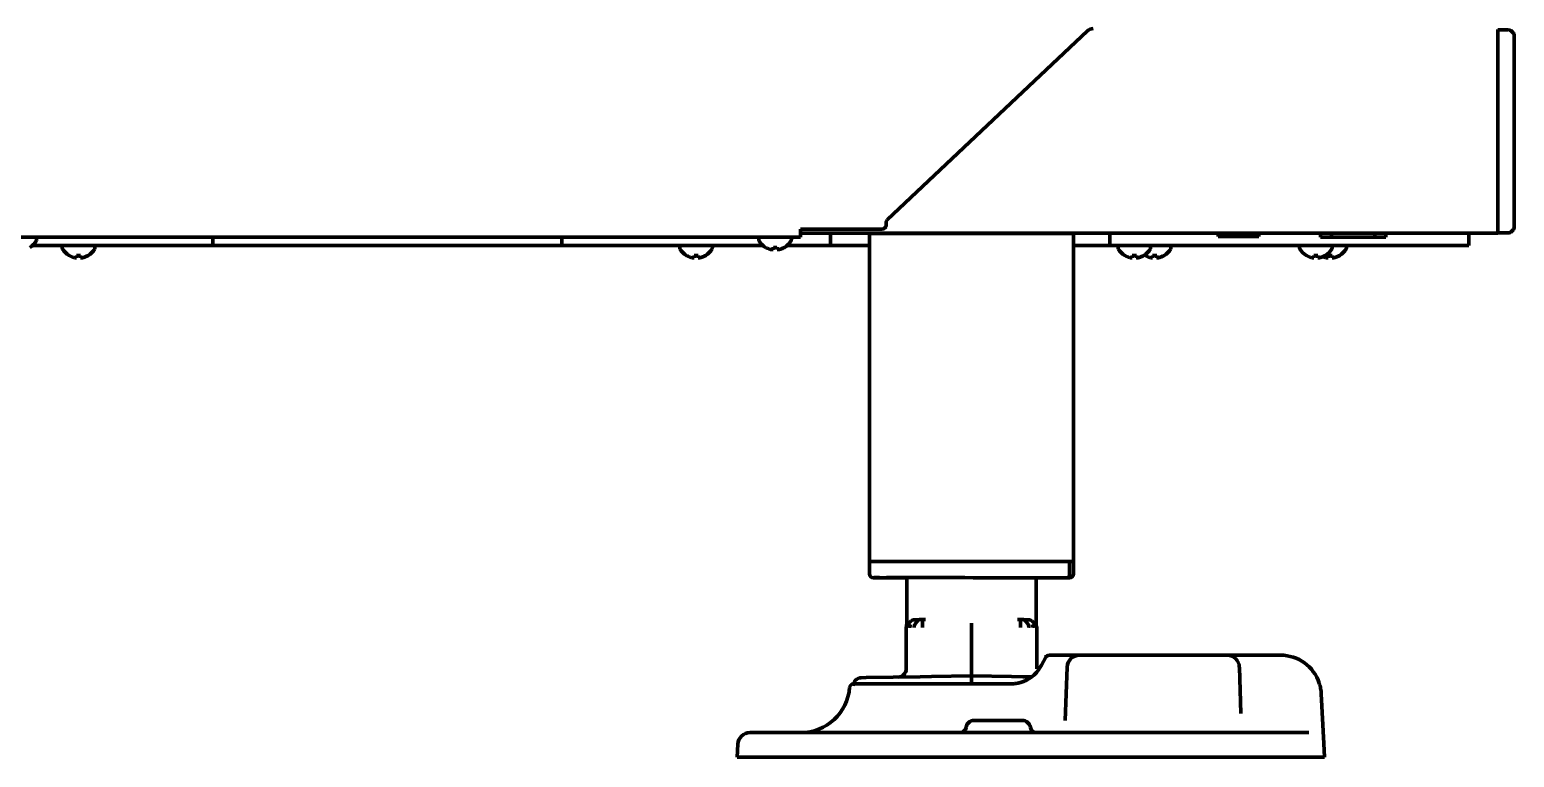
# Model space of a CAD drawing. Header units: inches. Extents: x -2405 to 7588, y 441 to 5654.
# Drawn here: x 4789.9 to 5153.8, y 2256.6 to 2435.1 of the extents above; entities that cross this region are included whole.
import ezdxf

# ---------------------------------------------------------------- set-up
doc = ezdxf.new("R2010")
doc.units = ezdxf.units.IN

msp = doc.modelspace()

# ---------------------------------------------------------------- linework, layer by layer
at = {"linetype": 'Continuous', "lineweight": 70}
for p, q in [((5000.12, 2388.42), (5049.23, 2434.78)), ((5149.81, 2435.13), (5149.81, 2433.33)), ((5152.39, 2435), (5149.81, 2435)), ((5153.51, 2434.3), (5153.1, 2434.71)), ((5149.81, 2433.33), (5149.81, 2386.93)), ((5153.81, 2433.59), (5153.81, 2433.4)), ((5153.81, 2386.85), (5153.81, 2433.4)), ((4999.81, 2387.13), (4999.81, 2387.7)), ((4399.61, 2384.13), (4978.81, 2384.13)), ((4791.61, 2383.53), (4791.61, 2383.73)), ((4834.82, 2384.13), (4834.82, 2382.13)), ((4920.32, 2384.13), (4920.32, 2382.13)), ((4968.61, 2383.73), (4968.61, 2383.53)), ((4976.61, 2383.53), (4976.61, 2383.73)), ((4978.79, 2385.13), (5149.81, 2385.13)), ((4978.81, 2386.13), (4998.81, 2386.13)), ((4978.81, 2386.13), (4978.81, 2384.13)), ((4986.16, 2385.13), (4986.16, 2382.13)), ((4995.76, 2385.03), (4995.76, 2385.13)), ((4997.56, 2385.03), (4995.76, 2385.03)), ((4995.76, 2385.03), (4995.76, 2304.58)), ((4996.96, 2385.03), (4996.96, 2385.13)), ((5043.96, 2385.03), (4997.56, 2385.03)), ((5045.76, 2385.03), (5043.96, 2385.03)), ((5044.56, 2385.03), (5044.56, 2385.13)), ((5045.76, 2385.03), (5045.76, 2385.13)), ((5045.76, 2304.58), (5045.76, 2385.03)), ((5054.66, 2385.13), (5054.66, 2382.13)), ((5081.21, 2385.13), (5081.21, 2384.33)), ((5082.89, 2384.33), (5081.21, 2384.33)), ((5082.89, 2384.33), (5082.89, 2385.13)), ((5089.52, 2384.33), (5082.89, 2384.33)), ((5089.52, 2385.13), (5089.52, 2384.33)), ((5091.21, 2384.33), (5089.52, 2384.33)), ((5091.21, 2384.33), (5091.21, 2385.13)), ((5106.31, 2385.13), (5106.31, 2384.13)), ((5109.02, 2384.13), (5106.31, 2384.13)), ((5109.02, 2385.13), (5109.02, 2384.13)), ((5109.02, 2384.13), (5119.6, 2384.13)), ((5119.6, 2384.13), (5119.6, 2385.13)), ((5119.6, 2384.13), (5122.31, 2384.13)), ((5122.31, 2384.13), (5122.31, 2385.13)), ((5142.66, 2385.13), (5142.66, 2382.13)), ((5149.81, 2386.93), (5149.81, 2385.13)), ((5149.81, 2385.25), (5152.39, 2385.25)), ((5153.1, 2385.55), (5153.51, 2385.96)), ((5153.81, 2386.85), (5153.81, 2386.67)), ((4831.82, 2382.13), (4790.56, 2382.13)), ((4797.9, 2381.73), (4797.9, 2381.53)), ((4805.9, 2381.53), (4805.9, 2381.73)), ((4834.82, 2382.13), (4831.82, 2382.13)), ((4842.82, 2382.13), (4834.82, 2382.13)), ((4912.32, 2382.13), (4842.82, 2382.13)), ((4920.32, 2382.13), (4912.32, 2382.13)), ((4923.32, 2382.13), (4920.32, 2382.13)), ((4969.65, 2382.13), (4923.32, 2382.13)), ((4949.25, 2381.73), (4949.25, 2381.53)), ((4957.25, 2381.53), (4957.25, 2381.73)), ((4970.31, 2381.65), (4970.31, 2381.68)), ((4974.91, 2381.68), (4974.91, 2381.65)), ((4983.16, 2382.13), (4975.56, 2382.13)), ((4986.16, 2382.13), (4983.16, 2382.13)), ((4994.16, 2382.13), (4986.16, 2382.13)), ((4995.76, 2382.13), (4994.16, 2382.13)), ((5046.66, 2382.13), (5045.76, 2382.13)), ((5054.66, 2382.13), (5046.66, 2382.13)), ((5062.66, 2382.13), (5054.66, 2382.13)), ((5056.67, 2381.73), (5056.67, 2381.53)), ((5139.66, 2382.13), (5062.66, 2382.13)), ((5064.67, 2381.53), (5064.67, 2381.73)), ((5069.65, 2381.53), (5069.65, 2381.73)), ((5101.16, 2381.73), (5101.16, 2381.53)), ((5109.16, 2381.53), (5109.16, 2381.73)), ((5112.65, 2381.53), (5112.65, 2381.73)), ((5142.66, 2382.13), (5139.66, 2382.13)), ((4799.6, 2379.65), (4799.6, 2379.68)), ((4804.2, 2379.68), (4804.2, 2379.65)), ((4950.95, 2379.65), (4950.95, 2379.68)), ((4955.55, 2379.68), (4955.55, 2379.65)), ((5058.37, 2379.65), (5058.37, 2379.68)), ((5062.97, 2379.68), (5062.97, 2379.65)), ((5063.35, 2379.65), (5063.35, 2379.68)), ((5067.95, 2379.68), (5067.95, 2379.65)), ((5102.86, 2379.65), (5102.86, 2379.68)), ((5107.46, 2379.68), (5107.46, 2379.65)), ((5110.95, 2379.68), (5110.95, 2379.65)), ((4995.76, 2301.72), (4995.76, 2304.58)), ((4997.56, 2304.58), (4995.76, 2304.58)), ((5043.96, 2304.58), (4997.56, 2304.58)), ((5045.76, 2304.58), (5043.96, 2304.58)), ((5044.8, 2304.58), (5044.8, 2301.58)), ((5044.8, 2304.58), (5044.8, 2301.58)), ((5045.76, 2301.58), (5045.76, 2304.58)), ((4995.76, 2301.72), (4995.76, 2301.58)), ((4997.19, 2300.58), (4997.42, 2300.58)), ((4997.19, 2300.58), (4997.42, 2300.58)), ((4997.42, 2300.58), (5004.88, 2300.58)), ((4997.42, 2300.58), (5004.88, 2300.58)), ((5004.88, 2300.67), (5004.88, 2288.88)), ((5035.61, 2300.58), (5044.09, 2300.58)), ((5035.61, 2300.58), (5044.09, 2300.58)), ((5036.63, 2288.88), (5036.63, 2300.58)), ((5044.09, 2300.58), (5044.32, 2300.58)), ((5044.09, 2300.58), (5044.32, 2300.58)), ((5005.97, 2290.03), (5005.04, 2289.09)), ((5006.67, 2290.33), (5006.98, 2290.34)), ((5007.52, 2290.06), (5006.87, 2289.12)), ((5006.98, 2290.34), (5008.01, 2290.36)), ((5008.74, 2290.37), (5009.51, 2290.38)), ((5008.74, 2290.08), (5008.74, 2289.13)), ((5032.01, 2290.38), (5032.77, 2290.37)), ((5032.78, 2290.08), (5032.78, 2289.13)), ((5033.5, 2290.36), (5034.54, 2290.34)), ((5033.99, 2290.06), (5034.64, 2289.12)), ((5034.54, 2290.34), (5034.85, 2290.33)), ((5034.65, 2289.12), (5034.64, 2289.12)), ((5035.54, 2290.03), (5036.47, 2289.09)), ((5004.76, 2278.26), (5004.76, 2288.39)), ((5004.81, 2288.71), (5004.81, 2288.72)), ((5020.76, 2278.58), (5020.76, 2288.64)), ((5036.76, 2288.39), (5036.76, 2278.26)), ((5039.81, 2281.63), (5041.21, 2281.63)), ((5041.21, 2281.63), (5047.2, 2281.63)), ((5047.2, 2281.63), (5052.7, 2281.63)), ((5052.7, 2281.63), (5077.91, 2281.63)), ((5077.91, 2281.63), (5083.41, 2281.63)), ((5083.41, 2281.63), (5091.63, 2281.63)), ((5091.63, 2281.63), (5096.51, 2281.63)), ((5037.88, 2279.22), (5037.6, 2278.72)), ((5038.94, 2281.12), (5037.88, 2279.22)), ((5043.75, 2265.62), (5044.21, 2278.73)), ((5086.41, 2278.73), (5086.81, 2267.36)), ((5027.31, 2274.63), (4991.89, 2274.63)), ((4993.74, 2276.11), (4994.91, 2276.13)), ((4994.91, 2276.13), (5008.2, 2276.36)), ((5008.2, 2276.36), (5010.96, 2276.41)), ((5010.96, 2276.41), (5020.65, 2276.58)), ((5020.65, 2276.58), (5020.76, 2276.58)), ((5020.76, 2276.58), (5020.86, 2276.58)), ((5020.86, 2276.58), (5030.55, 2276.41)), ((5030.62, 2274.63), (5027.31, 2274.63)), ((5030.55, 2276.41), (5033.31, 2276.36)), ((5033.31, 2276.36), (5035.54, 2276.32)), ((4990.77, 2272.83), (4990.77, 2273.08)), ((4990.77, 2272.72), (4990.77, 2272.83)), ((5106.49, 2272.15), (5107.13, 2260.01)), ((5033.21, 2265.63), (5021.4, 2265.63)), ((4963.47, 2259.78), (4963.31, 2256.63)), ((5027.31, 2262.63), (4966.47, 2262.63)), ((5099.15, 2262.63), (5027.31, 2262.63)), ((5103.48, 2262.63), (5099.15, 2262.63)), ((5107.13, 2260.01), (5107.31, 2256.63)), ((5027.31, 2256.63), (4963.31, 2256.63)), ((5004.46, 2256.58), (4990.26, 2256.58)), ((5008.12, 2256.58), (5005.72, 2256.58)), ((5027.26, 2256.58), (5010.21, 2256.58)), ((5027.31, 2256.63), (5099.32, 2256.63)), ((5051.26, 2256.58), (5029.34, 2256.58)), ((5107.31, 2256.63), (5099.32, 2256.63))]:
    msp.add_line(p, q, dxfattribs=at)
for centre, radius, start, end in [((5050.6, 2433.33), 2, 90, 133.35), ((5152.39, 2434), 1, 45, 90), ((5152.81, 2433.59), 1, 0, 45), ((5000.81, 2387.7), 1, 133.35, 180), ((4791.21, 2383.73), 0.4, 0, 90), ((4791.21, 2383.53), 0.4, 329.6988, 0), ((4969.01, 2383.73), 0.4, 90, 180), ((4969.01, 2383.53), 0.4, 180, 210.3012), ((4976.21, 2383.73), 0.4, 0, 90), ((4976.21, 2383.53), 0.4, 329.6988, 0), ((4998.81, 2387.13), 1, 270, 0), ((5152.39, 2386.25), 1, 270, 315), ((5152.81, 2386.67), 1, 315, 0), ((4787.41, 2385.75), 4.8, 301.5837, 329.6988), ((4798.3, 2381.73), 0.4, 90, 180), ((4798.3, 2381.53), 0.4, 180, 210.3012), ((4802.1, 2383.75), 4.8, 210.3012, 238.4186), ((4801.71, 2383.75), 4.8, 301.5837, 329.6988), ((4805.5, 2381.73), 0.4, 0, 90), ((4805.5, 2381.53), 0.4, 329.6988, 0), ((4949.65, 2381.73), 0.4, 90, 180), ((4949.65, 2381.53), 0.4, 180, 210.3012), ((4953.45, 2383.75), 4.8, 210.3012, 238.4186), ((4953.05, 2383.75), 4.8, 301.5837, 329.6988), ((4956.85, 2381.73), 0.4, 0, 90), ((4956.85, 2381.53), 0.4, 329.6988, 0), ((4972.81, 2385.75), 4.8, 210.3012, 238.4186), ((4972.61, 2385.43), 3.78, 262.3959, 269.9965), ((4972.61, 2385.43), 3.78, 270.0035, 277.6041), ((4972.41, 2385.75), 4.8, 301.5837, 329.6988), ((5057.07, 2381.73), 0.4, 90, 180), ((5057.07, 2381.53), 0.4, 180, 210.3012), ((5060.87, 2383.75), 4.8, 210.3012, 238.4186), ((5060.47, 2383.75), 4.8, 301.5837, 329.6988), ((5064.27, 2381.73), 0.4, 0, 90), ((5064.27, 2381.53), 0.4, 329.6988, 0), ((5065.45, 2383.75), 4.8, 301.5837, 329.6988), ((5069.25, 2381.73), 0.4, 0, 90), ((5069.25, 2381.53), 0.4, 329.6988, 0), ((5101.56, 2381.73), 0.4, 90, 180), ((5101.56, 2381.53), 0.4, 180, 210.3012), ((5105.36, 2383.75), 4.8, 210.3012, 238.4186), ((5104.97, 2383.75), 4.8, 301.5837, 329.6988), ((5108.76, 2381.73), 0.4, 0, 90), ((5108.76, 2381.53), 0.4, 329.6988, 0), ((5108.45, 2383.75), 4.8, 301.5837, 329.6988), ((5112.25, 2381.73), 0.4, 0, 90), ((5112.25, 2381.53), 0.4, 329.6988, 0), ((4801.91, 2383.43), 3.78, 262.3959, 269.9965), ((4801.9, 2383.43), 3.78, 270.0035, 277.6041), ((4953.25, 2383.43), 3.78, 262.3959, 269.9965), ((4953.25, 2383.43), 3.78, 270.0035, 277.6041), ((5060.67, 2383.43), 3.78, 262.3959, 269.9965), ((5060.67, 2383.43), 3.78, 270.0035, 277.6041), ((5065.85, 2383.75), 4.8, 235.9285, 238.4186), ((5065.65, 2383.43), 3.78, 262.3959, 269.9965), ((5065.65, 2383.43), 3.78, 270.0035, 277.6041), ((5105.17, 2383.43), 3.78, 262.3959, 269.9965), ((5105.16, 2383.43), 3.78, 270.0035, 277.6041), ((5108.65, 2383.43), 3.78, 262.3959, 269.9965), ((5108.65, 2383.43), 3.78, 270.0035, 277.6041), ((5005.76, 2288.39), 1, 135.5, 180), ((5002.88, 2289.25), 2, 344.3099, 0.04), ((5006.68, 2289.33), 1, 91, 135.5), ((5035.76, 2288.39), 1, 0, 44.5), ((5038.63, 2289.25), 2, 187.3277, 195.6901), ((5039.81, 2280.63), 1, 90, 150.78), ((5047.2, 2278.63), 3, 90, 178), ((5083.41, 2278.63), 3, 2, 90), ((5096.51, 2271.63), 10, 18.4467, 90), ((5002.76, 2278.26), 2, 271, 0), ((5030.62, 2282.63), 8, 285.3157, 330.78), ((4991.89, 2273.63), 1, 92.6385, 175.5883), ((4993.77, 2274.11), 2, 91, 180), ((4978.92, 2274.63), 12, 270, 355.5883), ((4991.27, 2273.08), 0.5, 145.883, 180), ((5017.94, 2264.13), 1.5, 270, 351.7868), ((5021.4, 2263.63), 2, 90, 171.7868), ((5033.21, 2263.63), 2, 8.2132, 90), ((5036.68, 2264.13), 1.5, 188.2132, 270), ((4966.47, 2259.63), 3, 90, 177), ((4990.26, 2257.08), 0.5, 244.1573, 270), ((5051.26, 2257.08), 0.5, 270, 295.8427)]:
    msp.add_arc(centre, radius, start, end, dxfattribs=at)
for centre, major_axis, ratio, start_param, end_param in [((4996.76, 2301.58), (1, 0), 0.999995, 3.141593, 4.709304), ((4998.25, 2300.58), (-1.5, 0), 0.003085, 0.00001, 0.785408), ((4998.25, 2300.72), (-1.5, 0), 0.003085, 4.712399, 5.977528), ((5020.76, 2300.58), (-21, 0.06), 0.003085, 3.927, 6.996876), ((5044.09, 2301.58), (0, 1), 0.707107, 3.141593, 4.712389), ((5044.09, 2301.58), (0, 1), 0.707107, 3.141593, 4.712389), ((5043.26, 2300.58), (1.5, 0), 0.003085, 5.497778, 6.283176), ((5044.76, 2301.58), (1, 0), 0.999995, 4.715474, 6.283185), ((5006.34, 2288.4), (0.01, -1), 0.707088, 3.925849, 4.70425), ((5032.75, 2289.37), (-0.017, -1), 0.01745, 2.356346, 3.141594), ((5034.14, 2288.41), (-0.017, -1), 0.707053, 1.583129, 2.362365), ((5034.83, 2289.33), (0, 1), 1, 5.48906, 6.265732), ((5035.17, 2288.4), (-0.01, -1), 0.707088, 1.578072, 2.357338)]:
    msp.add_ellipse(centre, major_axis=major_axis, ratio=ratio, start_param=start_param, end_param=end_param, dxfattribs=at)
for points, knots in [([(4970.31, 2381.68), (4970.51, 2381.56), (4970.72, 2381.45), (4971.04, 2381.31), (4971.15, 2381.27), (4971.38, 2381.2), (4971.49, 2381.16), (4971.61, 2381.13)], [0, 0, 0, 0, 0.5, 0.5, 0.75, 0.75, 1, 1, 1, 1]), ([(4973.11, 2381.68), (4973.11, 2381.56), (4973.11, 2381.45), (4973.11, 2381.31), (4973.11, 2381.27), (4973.11, 2381.2), (4973.11, 2381.16), (4973.11, 2381.13)], [0, 0, 0, 0, 0.5, 0.5, 0.75, 0.75, 1, 1, 1, 1]), ([(4799.6, 2379.68), (4799.81, 2379.56), (4800.02, 2379.45), (4800.34, 2379.31), (4800.45, 2379.27), (4800.68, 2379.2), (4800.79, 2379.16), (4800.9, 2379.13)], [0, 0, 0, 0, 0.5, 0.5, 0.75, 0.75, 1, 1, 1, 1]), ([(4802.4, 2379.68), (4802.4, 2379.56), (4802.4, 2379.45), (4802.4, 2379.31), (4802.4, 2379.27), (4802.4, 2379.2), (4802.4, 2379.16), (4802.4, 2379.13)], [0, 0, 0, 0, 0.5, 0.5, 0.75, 0.75, 1, 1, 1, 1]), ([(4950.95, 2379.68), (4951.15, 2379.56), (4951.36, 2379.45), (4951.68, 2379.31), (4951.79, 2379.27), (4952.02, 2379.2), (4952.13, 2379.16), (4952.25, 2379.13)], [0, 0, 0, 0, 0.5, 0.5, 0.75, 0.75, 1, 1, 1, 1]), ([(4953.75, 2379.68), (4953.75, 2379.56), (4953.75, 2379.45), (4953.75, 2379.31), (4953.75, 2379.27), (4953.75, 2379.2), (4953.75, 2379.16), (4953.75, 2379.13)], [0, 0, 0, 0, 0.5, 0.5, 0.75, 0.75, 1, 1, 1, 1]), ([(5058.37, 2379.68), (5058.57, 2379.56), (5058.78, 2379.45), (5059.1, 2379.31), (5059.21, 2379.27), (5059.44, 2379.2), (5059.55, 2379.16), (5059.67, 2379.13)], [0, 0, 0, 0, 0.5, 0.5, 0.75, 0.75, 1, 1, 1, 1]), ([(5061.17, 2379.68), (5061.17, 2379.56), (5061.17, 2379.45), (5061.17, 2379.31), (5061.17, 2379.27), (5061.17, 2379.2), (5061.17, 2379.16), (5061.17, 2379.13)], [0, 0, 0, 0, 0.5, 0.5, 0.75, 0.75, 1, 1, 1, 1]), ([(5063.35, 2379.68), (5063.55, 2379.56), (5063.76, 2379.45), (5064.09, 2379.31), (5064.2, 2379.27), (5064.42, 2379.2), (5064.53, 2379.16), (5064.65, 2379.13)], [0, 0, 0, 0, 0.5, 0.5, 0.75, 0.75, 1, 1, 1, 1]), ([(5066.15, 2379.68), (5066.15, 2379.56), (5066.15, 2379.45), (5066.15, 2379.31), (5066.15, 2379.27), (5066.15, 2379.2), (5066.15, 2379.16), (5066.15, 2379.13)], [0, 0, 0, 0, 0.5, 0.5, 0.75, 0.75, 1, 1, 1, 1]), ([(5102.86, 2379.68), (5103.07, 2379.56), (5103.28, 2379.45), (5103.6, 2379.31), (5103.71, 2379.27), (5103.94, 2379.2), (5104.05, 2379.16), (5104.16, 2379.13)], [0, 0, 0, 0, 0.5, 0.5, 0.75, 0.75, 1, 1, 1, 1]), ([(5105.66, 2379.68), (5105.66, 2379.56), (5105.66, 2379.45), (5105.66, 2379.31), (5105.66, 2379.27), (5105.66, 2379.2), (5105.66, 2379.16), (5105.66, 2379.13)], [0, 0, 0, 0, 0.5, 0.5, 0.75, 0.75, 1, 1, 1, 1]), ([(5106.94, 2379.37), (5106.95, 2379.37), (5106.97, 2379.36), (5107.09, 2379.31), (5107.2, 2379.27), (5107.42, 2379.2), (5107.53, 2379.16), (5107.65, 2379.13)], [0, 0, 0, 0, 0.049853, 0.049853, 0.524927, 0.524927, 1, 1, 1, 1]), ([(5109.15, 2379.68), (5109.15, 2379.56), (5109.15, 2379.45), (5109.15, 2379.31), (5109.15, 2379.27), (5109.15, 2379.2), (5109.15, 2379.16), (5109.15, 2379.13)], [0, 0, 0, 0, 0.5, 0.5, 0.75, 0.75, 1, 1, 1, 1]), ([(5004.88, 2289.25), (5004.88, 2289.17), (5004.88, 2289.04), (5004.85, 2288.87), (5004.83, 2288.77), (5004.81, 2288.73), (5004.81, 2288.72), (5004.81, 2288.71), (5004.81, 2288.71), (5004.81, 2288.7), (5004.8, 2288.69), (5004.8, 2288.69), (5004.8, 2288.69)], [0, 0, 0, 0, 0.234616, 0.429607, 0.536879, 0.560137, 0.572426, 0.583684, 0.600883, 0.637115, 0.75169, 1, 1, 1, 1]), ([(5005.84, 2289.1), (5005.83, 2289.09), (5005.82, 2289.08), (5005.81, 2289.06), (5005.8, 2289.04), (5005.78, 2289), (5005.77, 2288.98), (5005.73, 2288.9), (5005.71, 2288.84), (5005.68, 2288.75), (5005.67, 2288.72), (5005.66, 2288.65), (5005.65, 2288.62), (5005.65, 2288.56), (5005.64, 2288.52), (5005.64, 2288.47), (5005.64, 2288.46), (5005.64, 2288.45), (5005.64, 2288.43), (5005.64, 2288.41), (5005.64, 2288.4)], [0, 0, 0, 0, 0.0625, 0.0625, 0.125, 0.125, 0.25, 0.25, 0.5, 0.5, 0.625, 0.625, 0.75, 0.75, 0.875, 0.90625, 0.921875, 0.921875, 0.9375, 1, 1, 1, 1]), ([(5006.87, 2289.12), (5006.86, 2289.09), (5006.83, 2289.06), (5006.81, 2289.02), (5006.8, 2289), (5006.8, 2289), (5006.8, 2289), (5006.8, 2288.99), (5006.79, 2288.98), (5006.79, 2288.97), (5006.76, 2288.91), (5006.74, 2288.85), (5006.7, 2288.73), (5006.69, 2288.67), (5006.68, 2288.54), (5006.67, 2288.48), (5006.67, 2288.41)], [0, 0, 0, 0, 0.125, 0.1875, 0.195313, 0.195313, 0.203125, 0.203125, 0.21875, 0.25, 0.25, 0.5, 0.5, 0.75, 0.75, 1, 1, 1, 1]), ([(5007.52, 2290.06), (5007.55, 2290.1), (5007.59, 2290.15), (5007.64, 2290.2), (5007.66, 2290.22), (5007.69, 2290.24), (5007.7, 2290.25), (5007.72, 2290.26), (5007.73, 2290.27), (5007.79, 2290.3), (5007.83, 2290.32), (5007.89, 2290.34), (5007.9, 2290.34), (5007.91, 2290.34), (5007.92, 2290.35), (5007.92, 2290.35), (5007.93, 2290.35), (5007.94, 2290.35), (5007.97, 2290.35), (5007.99, 2290.36), (5008.01, 2290.36)], [0, 0, 0, 0, 0.25, 0.25, 0.375, 0.375, 0.4375, 0.4375, 0.5, 0.5, 0.75, 0.75, 0.8125, 0.828125, 0.828125, 0.84375, 0.84375, 0.875, 0.875, 1, 1, 1, 1]), ([(5008.01, 2290.36), (5008.06, 2290.36), (5008.11, 2290.36), (5008.2, 2290.36), (5008.23, 2290.36), (5008.27, 2290.36), (5008.29, 2290.36), (5008.32, 2290.36), (5008.33, 2290.36), (5008.41, 2290.36), (5008.48, 2290.36), (5008.57, 2290.37), (5008.61, 2290.37), (5008.68, 2290.37), (5008.71, 2290.37), (5008.74, 2290.37)], [0, 0, 0, 0, 0.25, 0.25, 0.375, 0.375, 0.4375, 0.4375, 0.5, 0.5, 0.75, 0.75, 0.875, 0.875, 1, 1, 1, 1]), ([(5008.74, 2290.08), (5008.74, 2290.12), (5008.74, 2290.2), (5008.74, 2290.27), (5008.74, 2290.32), (5008.74, 2290.34), (5008.74, 2290.35), (5008.74, 2290.36), (5008.74, 2290.36), (5008.74, 2290.36), (5008.74, 2290.36), (5008.74, 2290.37), (5008.74, 2290.37), (5008.74, 2290.37)], [0, 0, 0, 0, 0.25, 0.5, 0.5, 0.75, 0.75, 0.8125, 0.84375, 0.84375, 0.875, 0.875, 1, 1, 1, 1]), ([(5008.74, 2288.43), (5008.74, 2288.49), (5008.74, 2288.56), (5008.74, 2288.68), (5008.74, 2288.75), (5008.74, 2288.84), (5008.74, 2288.88), (5008.74, 2288.92), (5008.74, 2288.93), (5008.74, 2288.93), (5008.74, 2288.93), (5008.74, 2288.93), (5008.74, 2288.94), (5008.74, 2288.96), (5008.74, 2288.97), (5008.74, 2289.04), (5008.74, 2289.09), (5008.74, 2289.13)], [0, 0, 0, 0, 0.25, 0.25, 0.5, 0.5, 0.625, 0.65625, 0.660156, 0.660156, 0.664063, 0.664063, 0.671875, 0.6875, 0.75, 0.75, 1, 1, 1, 1]), ([(5020.76, 2288.92), (5020.76, 2289.02), (5020.76, 2289.11), (5020.76, 2289.25), (5020.76, 2289.33), (5020.76, 2289.41), (5020.76, 2289.45), (5020.76, 2289.47), (5020.76, 2289.47), (5020.76, 2289.48), (5020.76, 2289.49), (5020.76, 2289.5)], [0, 0, 0, 0, 0.5, 0.5, 0.75, 0.875, 0.9375, 0.9375, 0.96875, 0.96875, 1, 1, 1, 1]), ([(5020.76, 2288.92), (5020.76, 2288.92), (5020.76, 2288.92), (5020.76, 2288.9), (5020.76, 2288.85), (5020.76, 2288.78), (5020.76, 2288.71), (5020.76, 2288.66), (5020.76, 2288.64)], [0, 0, 0, 0, 0.000031, 0.000031, 0.250024, 0.500016, 0.750008, 1, 1, 1, 1]), ([(5032.77, 2290.37), (5032.79, 2290.37), (5032.8, 2290.37), (5032.84, 2290.37), (5032.89, 2290.37), (5032.97, 2290.36), (5033.04, 2290.36), (5033.09, 2290.36), (5033.1, 2290.36), (5033.13, 2290.36), (5033.15, 2290.36), (5033.23, 2290.36), (5033.29, 2290.36), (5033.37, 2290.36), (5033.4, 2290.36), (5033.45, 2290.36), (5033.48, 2290.36), (5033.5, 2290.36)], [0, 0, 0, 0, 0.0625, 0.0625, 0.125, 0.25, 0.375, 0.375, 0.4375, 0.4375, 0.5, 0.5, 0.75, 0.75, 0.875, 0.875, 1, 1, 1, 1]), ([(5032.78, 2289.13), (5032.78, 2289.09), (5032.78, 2289.04), (5032.78, 2288.93), (5032.78, 2288.87), (5032.78, 2288.75), (5032.78, 2288.69), (5032.78, 2288.56), (5032.78, 2288.49), (5032.78, 2288.43)], [0, 0, 0, 0, 0.25, 0.25, 0.5, 0.5, 0.75, 0.75, 1, 1, 1, 1]), ([(5033.99, 2290.06), (5033.96, 2290.1), (5033.93, 2290.15), (5033.88, 2290.19), (5033.87, 2290.2), (5033.85, 2290.22), (5033.84, 2290.23), (5033.81, 2290.25), (5033.79, 2290.26), (5033.73, 2290.3), (5033.68, 2290.32), (5033.63, 2290.34), (5033.61, 2290.34), (5033.6, 2290.34), (5033.59, 2290.35), (5033.59, 2290.35), (5033.58, 2290.35), (5033.58, 2290.35), (5033.55, 2290.35), (5033.53, 2290.36), (5033.5, 2290.36)], [0, 0, 0, 0, 0.25, 0.25, 0.3125, 0.3125, 0.375, 0.375, 0.5, 0.5, 0.75, 0.75, 0.8125, 0.828125, 0.828125, 0.84375, 0.84375, 0.875, 0.875, 1, 1, 1, 1]), ([(5035.68, 2289.1), (5035.68, 2289.1), (5035.68, 2289.1), (5035.69, 2289.08), (5035.72, 2289.03), (5035.76, 2288.95), (5035.8, 2288.86), (5035.83, 2288.78), (5035.85, 2288.68), (5035.87, 2288.59), (5035.87, 2288.49), (5035.88, 2288.43), (5035.88, 2288.4)], [0, 0, 0, 0, 0.00004, 0.00004, 0.125035, 0.25003, 0.375025, 0.50002, 0.625015, 0.75001, 0.875005, 1, 1, 1, 1]), ([(5036.71, 2288.69), (5036.71, 2288.69), (5036.71, 2288.7), (5036.71, 2288.7), (5036.7, 2288.72), (5036.7, 2288.72), (5036.7, 2288.73), (5036.7, 2288.73)], [0, 0, 0, 0, 0.555109, 0.898472, 0.948951, 0.984417, 1, 1, 1, 1]), ([(5020.76, 2278.58), (5020.76, 2278.52), (5020.76, 2278.41), (5020.76, 2278.25), (5020.76, 2278.09), (5020.76, 2277.93), (5020.76, 2277.77), (5020.76, 2277.62), (5020.76, 2277.48), (5020.76, 2277.35), (5020.76, 2277.22), (5020.76, 2277.1), (5020.76, 2277), (5020.76, 2276.9), (5020.76, 2276.82), (5020.76, 2276.74), (5020.76, 2276.68), (5020.76, 2276.64), (5020.76, 2276.6), (5020.76, 2276.58), (5020.76, 2276.58), (5020.76, 2276.58)], [0, 0, 0, 0, 0.052794, 0.105589, 0.158383, 0.211178, 0.263972, 0.316766, 0.369561, 0.422355, 0.47515, 0.527944, 0.580739, 0.633533, 0.686327, 0.739122, 0.791916, 0.844711, 0.897505, 0.950299, 1, 1, 1, 1]), ([(5020.76, 2274.58), (5020.76, 2274.59), (5020.76, 2274.61), (5020.76, 2274.64), (5020.76, 2274.66), (5020.76, 2274.71), (5020.76, 2274.74), (5020.76, 2274.84), (5020.76, 2274.97), (5020.76, 2275.09), (5020.76, 2275.19), (5020.76, 2275.22), (5020.76, 2275.28), (5020.76, 2275.31), (5020.76, 2275.46), (5020.76, 2275.58), (5020.76, 2275.74), (5020.76, 2275.79), (5020.76, 2275.87), (5020.76, 2275.9), (5020.76, 2275.94), (5020.76, 2275.97), (5020.76, 2276.08), (5020.76, 2276.17), (5020.76, 2276.26), (5020.76, 2276.28), (5020.76, 2276.3), (5020.76, 2276.31), (5020.76, 2276.33), (5020.76, 2276.37), (5020.76, 2276.4), (5020.76, 2276.47), (5020.76, 2276.51), (5020.76, 2276.55), (5020.76, 2276.55), (5020.76, 2276.56), (5020.76, 2276.56), (5020.76, 2276.57), (5020.76, 2276.58), (5020.76, 2276.58)], [0, 0, 0, 0, 0.015666, 0.015666, 0.031332, 0.031332, 0.062663, 0.062663, 0.125326, 0.187989, 0.187989, 0.219321, 0.219321, 0.250653, 0.250653, 0.375979, 0.375979, 0.438642, 0.438642, 0.469974, 0.469974, 0.501305, 0.501305, 0.626631, 0.626631, 0.657963, 0.657963, 0.673629, 0.673629, 0.689295, 0.751958, 0.751958, 0.877284, 0.877284, 0.908616, 0.908616, 0.939947, 0.939947, 1, 1, 1, 1]), ([(5032.73, 2274.91), (5032.38, 2274.82), (5032.03, 2274.75), (5031.33, 2274.65), (5030.97, 2274.63), (5030.62, 2274.63)], [0, 0, 0, 0, 0.5, 0.5, 1, 1, 1, 1])]:
    msp.add_open_spline(points, degree=3, knots=knots, dxfattribs=at)
for points, degree in [([(4971.61, 2381.13), (4971.63, 2381.13), (4971.68, 2381.12), (4971.76, 2381.12), (4971.83, 2381.12), (4971.9, 2381.12), (4971.97, 2381.12), (4972.04, 2381.12), (4972.08, 2381.13), (4972.11, 2381.13)], 3), ([(4972.11, 2381.13), (4972.11, 2381.15), (4972.11, 2381.18), (4972.11, 2381.23), (4972.11, 2381.28), (4972.11, 2381.34), (4972.11, 2381.41), (4972.11, 2381.48), (4972.11, 2381.57), (4972.11, 2381.64), (4972.11, 2381.68)], 3), ([(4973.11, 2381.13), (4973.13, 2381.13), (4973.18, 2381.12), (4973.25, 2381.12), (4973.32, 2381.12), (4973.39, 2381.12), (4973.46, 2381.12), (4973.54, 2381.12), (4973.58, 2381.13), (4973.61, 2381.13)], 3), ([(4973.61, 2381.13), (4973.66, 2381.15), (4973.77, 2381.18), (4973.93, 2381.23), (4974.09, 2381.28), (4974.25, 2381.34), (4974.4, 2381.41), (4974.55, 2381.48), (4974.72, 2381.57), (4974.84, 2381.64), (4974.91, 2381.68)], 3), ([(4800.9, 2379.13), (4800.93, 2379.13), (4800.98, 2379.12), (4801.06, 2379.12), (4801.13, 2379.12), (4801.2, 2379.12), (4801.27, 2379.12), (4801.34, 2379.12), (4801.38, 2379.13), (4801.4, 2379.13)], 3), ([(4801.4, 2379.13), (4801.4, 2379.15), (4801.4, 2379.18), (4801.4, 2379.23), (4801.4, 2379.28), (4801.4, 2379.34), (4801.4, 2379.41), (4801.4, 2379.48), (4801.4, 2379.57), (4801.4, 2379.64), (4801.4, 2379.68)], 3), ([(4802.4, 2379.13), (4802.43, 2379.13), (4802.48, 2379.12), (4802.55, 2379.12), (4802.62, 2379.12), (4802.69, 2379.12), (4802.76, 2379.12), (4802.83, 2379.12), (4802.88, 2379.13), (4802.9, 2379.13)], 3), ([(4802.9, 2379.13), (4802.96, 2379.15), (4803.07, 2379.18), (4803.23, 2379.23), (4803.39, 2379.28), (4803.54, 2379.34), (4803.69, 2379.41), (4803.85, 2379.48), (4804.02, 2379.57), (4804.14, 2379.64), (4804.2, 2379.68)], 3), ([(4952.25, 2379.13), (4952.27, 2379.13), (4952.32, 2379.12), (4952.4, 2379.12), (4952.47, 2379.12), (4952.54, 2379.12), (4952.61, 2379.12), (4952.68, 2379.12), (4952.72, 2379.13), (4952.75, 2379.13)], 3), ([(4952.75, 2379.13), (4952.75, 2379.15), (4952.75, 2379.18), (4952.75, 2379.23), (4952.75, 2379.28), (4952.75, 2379.34), (4952.75, 2379.41), (4952.75, 2379.48), (4952.75, 2379.57), (4952.75, 2379.64), (4952.75, 2379.68)], 3), ([(4953.75, 2379.13), (4953.77, 2379.13), (4953.82, 2379.12), (4953.89, 2379.12), (4953.96, 2379.12), (4954.03, 2379.12), (4954.1, 2379.12), (4954.18, 2379.12), (4954.22, 2379.13), (4954.25, 2379.13)], 3), ([(4954.25, 2379.13), (4954.3, 2379.15), (4954.41, 2379.18), (4954.57, 2379.23), (4954.73, 2379.28), (4954.89, 2379.34), (4955.04, 2379.41), (4955.19, 2379.48), (4955.36, 2379.57), (4955.48, 2379.64), (4955.55, 2379.68)], 3), ([(5059.67, 2379.13), (5059.69, 2379.13), (5059.74, 2379.12), (5059.82, 2379.12), (5059.89, 2379.12), (5059.96, 2379.12), (5060.03, 2379.12), (5060.1, 2379.12), (5060.14, 2379.13), (5060.17, 2379.13)], 3), ([(5060.17, 2379.13), (5060.17, 2379.15), (5060.17, 2379.18), (5060.17, 2379.23), (5060.17, 2379.28), (5060.17, 2379.34), (5060.17, 2379.41), (5060.17, 2379.48), (5060.17, 2379.57), (5060.17, 2379.64), (5060.17, 2379.68)], 3), ([(5061.17, 2379.13), (5061.19, 2379.13), (5061.24, 2379.12), (5061.31, 2379.12), (5061.38, 2379.12), (5061.45, 2379.12), (5061.52, 2379.12), (5061.6, 2379.12), (5061.64, 2379.13), (5061.67, 2379.13)], 3), ([(5061.67, 2379.13), (5061.72, 2379.15), (5061.83, 2379.18), (5061.99, 2379.23), (5062.15, 2379.28), (5062.31, 2379.34), (5062.46, 2379.41), (5062.61, 2379.48), (5062.78, 2379.57), (5062.9, 2379.64), (5062.97, 2379.68)], 3), ([(5064.65, 2379.13), (5064.67, 2379.13), (5064.72, 2379.12), (5064.8, 2379.12), (5064.87, 2379.12), (5064.94, 2379.12), (5065.01, 2379.12), (5065.08, 2379.12), (5065.12, 2379.13), (5065.15, 2379.13)], 3), ([(5065.15, 2379.13), (5065.15, 2379.15), (5065.15, 2379.18), (5065.15, 2379.23), (5065.15, 2379.28), (5065.15, 2379.34), (5065.15, 2379.41), (5065.15, 2379.48), (5065.15, 2379.57), (5065.15, 2379.64), (5065.15, 2379.68)], 3), ([(5066.15, 2379.13), (5066.17, 2379.13), (5066.22, 2379.12), (5066.29, 2379.12), (5066.36, 2379.12), (5066.43, 2379.12), (5066.5, 2379.12), (5066.58, 2379.12), (5066.62, 2379.13), (5066.65, 2379.13)], 3), ([(5066.65, 2379.13), (5066.7, 2379.15), (5066.81, 2379.18), (5066.97, 2379.23), (5067.13, 2379.28), (5067.29, 2379.34), (5067.44, 2379.41), (5067.59, 2379.48), (5067.76, 2379.57), (5067.88, 2379.64), (5067.95, 2379.68)], 3), ([(5104.16, 2379.13), (5104.19, 2379.13), (5104.24, 2379.12), (5104.32, 2379.12), (5104.39, 2379.12), (5104.46, 2379.12), (5104.53, 2379.12), (5104.6, 2379.12), (5104.64, 2379.13), (5104.66, 2379.13)], 3), ([(5104.66, 2379.13), (5104.66, 2379.15), (5104.66, 2379.18), (5104.66, 2379.23), (5104.66, 2379.28), (5104.66, 2379.34), (5104.66, 2379.41), (5104.66, 2379.48), (5104.66, 2379.57), (5104.66, 2379.64), (5104.66, 2379.68)], 3), ([(5105.66, 2379.13), (5105.69, 2379.13), (5105.74, 2379.12), (5105.81, 2379.12), (5105.88, 2379.12), (5105.95, 2379.12), (5106.02, 2379.12), (5106.09, 2379.12), (5106.14, 2379.13), (5106.16, 2379.13)], 3), ([(5106.16, 2379.13), (5106.22, 2379.15), (5106.33, 2379.18), (5106.49, 2379.23), (5106.65, 2379.28), (5106.8, 2379.34), (5106.95, 2379.41), (5107.11, 2379.48), (5107.28, 2379.57), (5107.4, 2379.64), (5107.46, 2379.68)], 3), ([(5107.65, 2379.13), (5107.67, 2379.13), (5107.72, 2379.12), (5107.8, 2379.12), (5107.87, 2379.12), (5107.94, 2379.12), (5108.01, 2379.12), (5108.08, 2379.12), (5108.12, 2379.13), (5108.15, 2379.13)], 3), ([(5108.15, 2379.13), (5108.15, 2379.15), (5108.15, 2379.18), (5108.15, 2379.23), (5108.15, 2379.28), (5108.15, 2379.34), (5108.15, 2379.41), (5108.15, 2379.48), (5108.15, 2379.57), (5108.15, 2379.64), (5108.15, 2379.68)], 3), ([(5109.15, 2379.13), (5109.17, 2379.13), (5109.22, 2379.12), (5109.29, 2379.12), (5109.36, 2379.12), (5109.43, 2379.12), (5109.5, 2379.12), (5109.58, 2379.12), (5109.62, 2379.13), (5109.65, 2379.13)], 3), ([(5109.65, 2379.13), (5109.7, 2379.15), (5109.81, 2379.18), (5109.97, 2379.23), (5110.13, 2379.28), (5110.29, 2379.34), (5110.44, 2379.41), (5110.59, 2379.48), (5110.76, 2379.57), (5110.88, 2379.64), (5110.95, 2379.68)], 3), ([(5034.64, 2289.12), (5034.66, 2289.09), (5034.69, 2289.04), (5034.73, 2288.97), (5034.76, 2288.88), (5034.79, 2288.79), (5034.82, 2288.7), (5034.83, 2288.61), (5034.84, 2288.51), (5034.84, 2288.45), (5034.84, 2288.41)], 3), ([(5036.71, 2288.68), (5036.71, 2288.68), (5036.72, 2288.68)], 2), ([(5105.99, 2274.79), (5106.07, 2274.58), (5106.19, 2274.15), (5106.34, 2273.49), (5106.44, 2272.82), (5106.48, 2272.38), (5106.49, 2272.15)], 3)]:
    msp.add_open_spline(points, degree=degree, dxfattribs=at)

doc.saveas('drawing.dxf')
